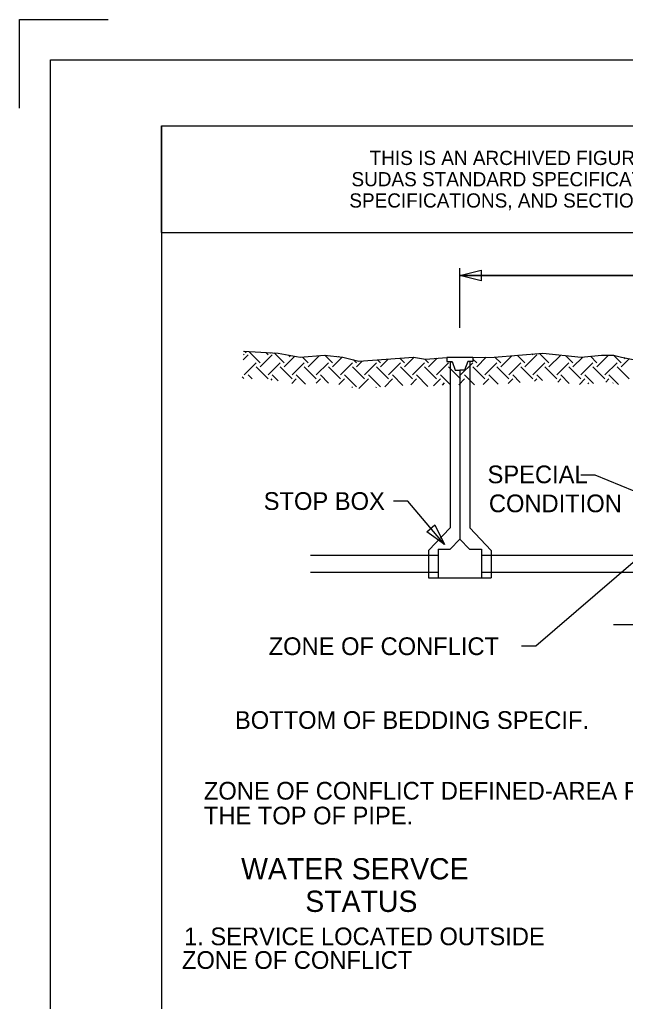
# Model space of a CAD drawing. Extents: x -0.8 to 7.7, y -0.5 to 10.5.
# Drawn here: x -0.8 to 2.62, y 4.96 to 10.5 of the extents above; entities that cross this region are included whole.
import ezdxf

# ---------------------------------------------------------------- set-up
doc = ezdxf.new("R2010")
doc.units = 0
for name, color, linetype in [('Level 1', 7, 'Continuous'), ('Level 3', 7, 'Continuous'), ('Level 4', 7, 'Continuous'), ('Level 5', 7, 'Continuous'), ('Level 63', 7, 'Continuous')]:
    doc.layers.add(name, color=color, linetype=linetype)

msp = doc.modelspace()

# ---------------------------------------------------------------- linework, layer by layer
at = {"layer": 'Level 1'}
for p, q in [((-0.8, 10.5), (-0.3, 10.5)), ((-0.8, 10), (-0.8, 10.5)), ((0, 9.9), (7.3, 9.9)), ((0, 9.3), (0, 9.9)), ((0, 9.9), (7.3, 9.9)), ((0, 9.3), (7.3, 9.3))]:
    msp.add_line(p, q, dxfattribs=at)
at = {"layer": 'Level 3'}
for p, q in [((0, 9.9), (0, 0)), ((1.685, 8.761), (1.685, 9.0971)), ((0.4615, 8.5803), (0.4901, 8.6089)), ((0.4674, 8.6089), (0.4634, 8.6129)), ((0.4788, 8.6202), (0.4693, 8.6297)), ((0.558, 8.5636), (0.4933, 8.6283)), ((0.558, 8.541), (0.6258, 8.6089)), ((0.6032, 8.6089), (0.5894, 8.6227)), ((0.6145, 8.6202), (0.6134, 8.6213)), ((0.6145, 8.6202), (0.6155, 8.6212)), ((0.6937, 8.5636), (0.6374, 8.6199)), ((0.6937, 8.541), (0.754, 8.6012)), ((0.7277, 8.5976), (0.7173, 8.608)), ((0.8295, 8.5636), (0.7964, 8.5967)), ((0.8295, 8.541), (0.8932, 8.6047)), ((0.9652, 8.5636), (0.922, 8.6069)), ((0.9652, 8.541), (1.0203, 8.5961)), ((0.9992, 8.5976), (0.9982, 8.5985)), ((1.2368, 8.541), (1.2809, 8.5852)), ((1.3725, 8.5636), (1.3461, 8.59)), ((1.3725, 8.541), (1.4267, 8.5951)), ((1.5083, 8.5636), (1.4866, 8.5853)), ((1.5083, 8.541), (1.5571, 8.5898)), ((1.5309, 8.5862), (1.5296, 8.5876)), ((1.7798, 8.5636), (1.7579, 8.5856)), ((1.7798, 8.541), (1.834, 8.5952)), ((1.9156, 8.5636), (1.8831, 8.5961)), ((1.9156, 8.541), (1.9787, 8.6041)), ((2.0514, 8.5636), (2.0084, 8.6066)), ((2.0514, 8.541), (2.1192, 8.6089)), ((2.0966, 8.6089), (2.0919, 8.6136)), ((2.1871, 8.5636), (2.1336, 8.6171)), ((2.1871, 8.541), (2.2541, 8.608)), ((2.2324, 8.6089), (2.2308, 8.6104)), ((2.3229, 8.5636), (2.2814, 8.6051)), ((2.3229, 8.541), (2.3785, 8.5966)), ((2.4587, 8.5636), (2.4214, 8.6008)), ((2.4587, 8.541), (2.5246, 8.607)), ((2.5944, 8.5636), (2.5511, 8.607)), ((2.5944, 8.541), (2.6406, 8.5872)), ((2.617, 8.5862), (2.61, 8.5933)), ((0.4674, 8.4957), (0.5353, 8.5636)), ((0.6032, 8.4731), (0.5353, 8.541)), ((0.6032, 8.4957), (0.6711, 8.5636)), ((0.739, 8.4731), (0.6711, 8.541)), ((0.739, 8.4957), (0.8069, 8.5636)), ((0.8747, 8.4731), (0.8069, 8.541)), ((0.8747, 8.4957), (0.9426, 8.5636)), ((1.0105, 8.4731), (0.9426, 8.541)), ((1.0105, 8.4957), (1.0784, 8.5636)), ((1.1463, 8.4731), (1.0784, 8.541)), ((1.101, 8.5636), (1.0842, 8.5804)), ((1.101, 8.541), (1.1342, 8.5742)), ((1.1463, 8.4957), (1.2141, 8.5636)), ((1.282, 8.4731), (1.2141, 8.541)), ((1.2368, 8.5636), (1.2198, 8.5806)), ((1.282, 8.4957), (1.3499, 8.5636)), ((1.4178, 8.4731), (1.3499, 8.541)), ((1.4178, 8.4957), (1.4857, 8.5636)), ((1.5536, 8.4731), (1.4857, 8.541)), ((1.5536, 8.4957), (1.6214, 8.5636)), ((1.6893, 8.4731), (1.6214, 8.541)), ((1.6893, 8.4957), (1.7572, 8.5636)), ((1.8251, 8.4731), (1.7572, 8.541)), ((1.8251, 8.4957), (1.893, 8.5636)), ((1.9608, 8.4731), (1.893, 8.541)), ((1.9608, 8.4957), (2.0287, 8.5636)), ((2.0966, 8.4731), (2.0287, 8.541)), ((2.0966, 8.4957), (2.1645, 8.5636)), ((2.2324, 8.4731), (2.1645, 8.541)), ((2.2324, 8.4957), (2.3003, 8.5636)), ((2.3681, 8.4731), (2.3003, 8.541)), ((2.3681, 8.4957), (2.436, 8.5636)), ((2.5039, 8.4731), (2.436, 8.541)), ((2.5039, 8.4957), (2.5718, 8.5636)), ((2.6397, 8.4731), (2.5718, 8.541)), ((0.4647, 8.4758), (0.4559, 8.4846)), ((0.5128, 8.473), (0.4901, 8.4957)), ((0.6196, 8.4668), (0.6258, 8.4731)), ((0.6595, 8.4621), (0.6258, 8.4957)), ((0.7365, 8.448), (0.7616, 8.4731)), ((0.8136, 8.4438), (0.7616, 8.4957)), ((0.8729, 8.4487), (0.8974, 8.4731)), ((0.9434, 8.4497), (0.8974, 8.4957)), ((1.0024, 8.4424), (1.0331, 8.4731)), ((1.101, 8.4279), (1.0331, 8.4957)), ((1.1142, 8.4185), (1.1689, 8.4731)), ((1.2368, 8.4279), (1.1689, 8.4957)), ((1.2609, 8.4294), (1.3047, 8.4731)), ((1.3634, 8.437), (1.3047, 8.4957)), ((1.4076, 8.4403), (1.4404, 8.4731)), ((1.5049, 8.4312), (1.4404, 8.4957)), ((1.5369, 8.4338), (1.5762, 8.4731)), ((1.6315, 8.4404), (1.5762, 8.4957)), ((1.6793, 8.4404), (1.7119, 8.4731)), ((1.7672, 8.4405), (1.7119, 8.4957)), ((1.8157, 8.4411), (1.8477, 8.4731)), ((1.9003, 8.4431), (1.8477, 8.4957)), ((1.9584, 8.448), (1.9835, 8.4731)), ((2.0256, 8.4536), (1.9835, 8.4957)), ((2.1066, 8.4604), (2.1192, 8.4731)), ((2.1508, 8.4641), (2.1192, 8.4957)), ((2.237, 8.4551), (2.255, 8.4731)), ((2.3026, 8.4481), (2.255, 8.4957)), ((2.3597, 8.442), (2.3908, 8.4731)), ((2.4386, 8.4479), (2.3908, 8.4957)), ((2.5082, 8.4548), (2.5265, 8.4731)), ((2.5799, 8.4424), (2.5265, 8.4957)), ((1.0747, 8.4241), (1.0784, 8.4279)), ((1.212, 8.4257), (1.2141, 8.4279)), ((1.5861, 8.4378), (1.5988, 8.4505)), ((2.4078, 8.4449), (2.4134, 8.4505)), ((2.5475, 8.4489), (2.5492, 8.4505)), ((2.4481, 7.9301), (2.3681, 7.9301)), ((2.6682, 7.8403), (2.4481, 7.9301)), ((2.677, 7.4499), (2.1128, 6.9654)), ((3.5855, 7.0867), (2.5522, 7.0867)), ((2.1128, 6.9654), (2.0328, 6.9654))]:
    msp.add_line(p, q, dxfattribs=at)
at = {"layer": 'Level 4'}
for p, q in [((0.8413, 7.4782), (1.5633, 7.4782)), ((1.8067, 7.4782), (2.8381, 7.4782)), ((0.8413, 7.384), (1.5633, 7.384)), ((1.8067, 7.384), (2.8381, 7.384))]:
    msp.add_line(p, q, dxfattribs=at)
at = {"layer": 'Level 5'}
for p, q in [((1.685, 9.0571), (6.682, 9.0571)), ((6.682, 9.0571), (1.685, 9.0571))]:
    msp.add_line(p, q, dxfattribs=at)
for points in [[(1.805, 9.0271), (1.685, 9.0571), (1.805, 9.0871)], [(1.5443, 7.6496), (1.599, 7.5386), (1.4985, 7.6108)]]:
    msp.add_lwpolyline(points, close=True, dxfattribs=at)
msp.add_lwpolyline([(1.599, 7.5386), (1.3907, 7.7843), (1.3107, 7.7843)], dxfattribs=at)
at = {"layer": 'Level 63'}
for p, q in [((0.4644, 8.63), (0.6584, 8.6187)), ((0.6584, 8.6187), (0.7841, 8.5957)), ((0.7841, 8.5957), (0.9209, 8.607)), ((0.9209, 8.607), (1.0236, 8.5957)), ((1.0236, 8.5957), (1.1145, 8.5728)), ((1.1145, 8.5728), (1.423, 8.5957)), ((1.423, 8.5957), (1.4914, 8.5845)), ((1.4914, 8.5845), (1.6122, 8.5943)), ((1.6122, 8.5943), (1.6122, 8.5713)), ((1.7579, 8.5943), (1.6122, 8.5943)), ((1.7579, 8.5943), (1.8791, 8.5957)), ((1.7579, 8.5943), (1.7579, 8.5713)), ((1.8791, 8.5957), (2.1528, 8.6187)), ((2.1528, 8.6187), (2.3694, 8.5957)), ((2.3694, 8.5957), (2.4838, 8.607)), ((2.4838, 8.607), (2.5522, 8.607)), ((2.5522, 8.607), (2.5977, 8.5957)), ((2.5977, 8.5957), (2.7688, 8.5615)), ((1.6122, 8.5713), (1.641, 8.5713)), ((1.6296, 8.5713), (1.6296, 7.6334)), ((1.6437, 8.564), (1.6364, 8.5713)), ((1.641, 8.5713), (1.6591, 8.5219)), ((1.729, 8.5713), (1.7109, 8.5219)), ((1.7579, 8.5713), (1.729, 8.5713)), ((1.7404, 8.5713), (1.7404, 7.6334)), ((1.6591, 8.5219), (1.685, 8.5219)), ((1.685, 8.5219), (1.685, 7.5692)), ((1.7109, 8.5219), (1.685, 8.5219)), ((1.5079, 7.5062), (1.6296, 7.6334)), ((1.8621, 7.5062), (1.7404, 7.6334)), ((1.6303, 7.512), (1.685, 7.5692)), ((1.7398, 7.512), (1.685, 7.5692)), ((1.5079, 7.5062), (1.5079, 7.3503)), ((1.5633, 7.512), (1.6303, 7.512)), ((1.5633, 7.512), (1.5633, 7.3503)), ((1.7398, 7.512), (1.8067, 7.512)), ((1.8067, 7.512), (1.8067, 7.3503)), ((1.8621, 7.5062), (1.8621, 7.3503)), ((1.5079, 7.3503), (1.8621, 7.3503))]:
    msp.add_line(p, q, dxfattribs=at)
msp.add_lwpolyline([(-0.6254, -0.2738), (-0.6254, 10.2741), (7.5253, 10.2741), (7.5253, -0.2738)], close=True, dxfattribs=at)

# ---------------------------------------------------------------- texts
at = {"layer": 'Level 1'}
for s, p in [('THIS IS AN ARCHIVED FIGURE AND IS NO LONGER MAINTAINED AS PART OF THE ', (1.1757, 9.68)), ('SUDAS STANDARD SPECIFICATIONS.  THIS FIGURE MAY CONFLICT WITH THE CURRENT ', (1.073, 9.56)), ('SPECIFICATIONS, AND SECTION AND FIGURE REFERENCES MAY NO LONGER BE VALID.  ', (1.061, 9.44))]:
    msp.add_text(s, height=0.08, dxfattribs=at).set_placement(p)
at = {"layer": 'Level 3'}
for s, p in [('SPECIAL', (1.8411, 7.8847)), ('STOP BOX', (0.5777, 7.7343)), ('CONDITION', (1.8487, 7.7212)), ('ZONE OF CONFLICT', (0.6058, 6.9154)), ('BOTTOM OF BEDDING SPECIF.', (0.4154, 6.499)), ('ZONE OF CONFLICT DEFINED-AREA FROM THE BOTTOM OF THE SPECIFIED BEDDING TO ', (0.24, 6.1002)), ('THE TOP OF PIPE.', (0.24, 5.9602)), ('1. SERVICE LOCATED OUTSIDE', (0.1281, 5.2787)), ('   ZONE OF CONFLICT', (0.0047, 5.1453))]:
    msp.add_text(s, height=0.1, dxfattribs=at).set_placement(p)
at = {"layer": 'Level 63'}
for s, p in [('WATER SERVCE', (0.4501, 5.6499)), ('STATUS', (0.8123, 5.4666))]:
    msp.add_text(s, height=0.12, dxfattribs=at).set_placement(p)

doc.saveas('drawing.dxf')
